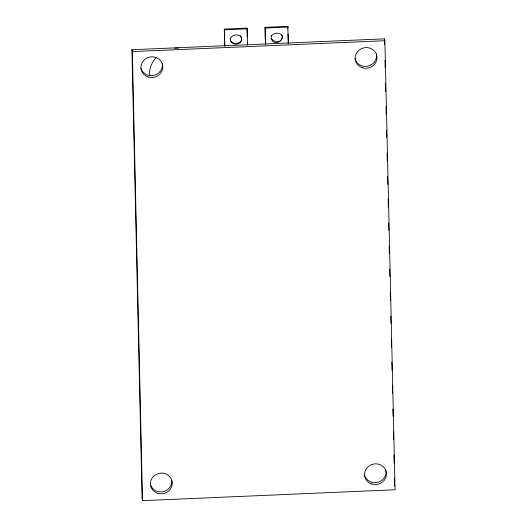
<?xml version="1.0" encoding="UTF-8"?>
<svg xmlns="http://www.w3.org/2000/svg" width="527" height="527" viewBox="0 0 527 527"><rect width="100%" height="100%" fill="white"/><g stroke="black" fill="none" stroke-linecap="round" stroke-linejoin="round"><path stroke-width="0.79" d="M230.306 38.148C229.35 45.763 243.54 44.637 241.366 37.252M271.168 35.968L271.333 35.546M224.423 34.881L224.291 29.09L247.091 28.109L247.44 43.155M265.292 38.366L265.041 27.332L287.834 26.35L288.085 37.377M224.291 29.09L224.449 29.795L247.242 28.814M265.041 27.332L265.193 28.043L287.992 27.061M131.928 49.729L384.493 38.84L384.888 40.711L395.072 489.761L142.507 500.65L142.112 498.786L131.928 49.729L132.323 51.593L142.507 500.65M132.323 51.593L384.888 40.711M240.18 35.586L240.549 35.948M240.714 36.139L241.122 36.738M281.925 35.092L282.182 35.704M271.161 38.412C275.278 49.927 290.792 34.242 276.589 33.115C261.767 36.673 281.741 48.734 282.294 36.126M288.368 42.997L288.243 43.497M288.236 43.148L288.21 42.094M265.437 44.13L265.542 42.964M265.43 43.781L265.529 42.279M247.618 44.755L247.631 45.091M247.486 44.907L247.591 43.734M247.479 44.551L247.578 43.056M224.825 45.737L224.7 46.238M224.693 45.889L224.772 43.629M288.361 42.661L288.328 41.64M288.315 40.889L288.197 41.745M288.177 41.053L288.15 39.868M265.404 42.733L265.483 40.651M265.384 42.035L265.463 39.835M224.818 45.394L224.785 44.38M224.647 44.136L224.726 41.995M224.627 43.445L224.7 40.77M288.302 40.48L288.262 38.853M288.243 38.03L288.137 39.453M288.117 38.623L288.164 34.762M265.437 38.609L265.344 40.434M265.325 39.604L265.193 28.043M224.667 39.545L224.588 41.778M224.555 40.533L224.634 37.911M224.522 39.294L224.574 35.579M384.493 38.84L384.624 44.597M384.98 60.223L385.145 67.627M385.5 83.253L385.685 91.481M386.021 106.283L386.205 114.504M386.561 130.136L386.732 137.534M387.082 153.159L387.273 161.387M387.608 176.189L387.793 184.417M388.129 199.219L388.313 207.44M388.669 223.073L388.84 230.47M389.189 246.096L389.361 253.5M389.716 269.126L389.881 276.53M390.237 292.156L390.421 300.377M390.777 316.009L390.948 323.407M391.297 339.032L391.489 347.26M391.824 362.062L392.009 370.29M392.345 385.092L392.529 393.313M392.885 408.939L393.056 416.343M393.406 431.969L393.577 439.373M393.932 454.999L394.117 463.226M394.453 478.029L394.637 486.25M288.012 34.077L288.019 34.486M287.834 26.35L287.88 28.28M247.288 37.068L247.091 28.109M224.449 29.795L224.489 37.641M149.358 75.684A27.621 26.034 -12 0 1 156.012 57.641M174.668 48.227A27.621 26.034 -12 0 1 178.594 48.102M162.296 63.457A10.962 10.329 -12 0 1 153.719 75.387A10.962 10.329 -12 0 1 140.913 68.154M171.822 480.354A10.962 10.329 -12 0 1 163.067 491.671A10.962 10.329 -12 0 1 150.485 484.853M376.397 53.807A10.962 10.329 -12 0 1 367.8 66.178A10.962 10.329 -12 0 1 354.948 58.332M385.916 470.479A10.962 10.329 -12 0 1 377.339 482.416A10.962 10.329 -12 0 1 364.532 475.183M230.378 39.512C230.576 45.79 241.379 45.526 241.774 39.459C241.577 33.221 230.793 33.497 230.378 39.512M147.949 76.916A10.962 10.329 -12 0 0 162.691 65.322A10.962 10.329 -12 0 0 145.024 59.261A10.962 10.329 -12 0 0 147.949 76.916M157.817 493.312A10.962 10.329 -12 0 0 172.052 481.164A10.962 10.329 -12 0 0 154.121 475.802A10.962 10.329 -12 0 0 157.817 493.312M362.55 67.818A10.962 10.329 -12 0 0 376.792 55.671A10.962 10.329 -12 0 0 358.861 50.309A10.962 10.329 -12 0 0 362.55 67.818M371.568 483.944A10.962 10.329 -12 0 0 386.311 472.35A10.962 10.329 -12 0 0 368.643 466.283A10.962 10.329 -12 0 0 371.568 483.944"/></g></svg>
